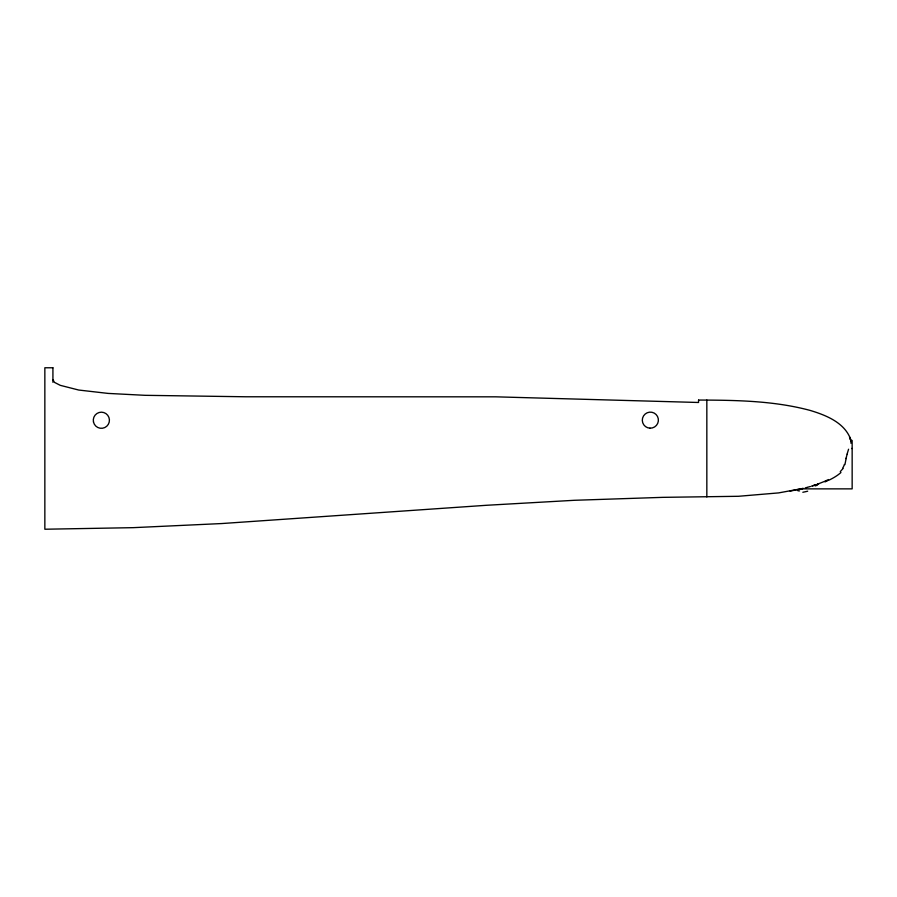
<?xml version="1.0" encoding="UTF-8"?>
<svg xmlns="http://www.w3.org/2000/svg" width="897" height="897" viewBox="0 0 897 897"><rect width="100%" height="100%" fill="white"/><g stroke="black" fill="none" stroke-linecap="round" stroke-linejoin="round"><path stroke-width="1.35" d="M844.918 464.646L846.476 456.719A24.331 8.835 -85.8 0 1 847.183 454.162M847.104 454.039L848.573 449.229M850.894 443.23L851.264 442.154A10.551 3.151 -28.1 0 0 851.298 441.885L851.062 440.494M843.068 468.492L840.276 471.62M828.469 479.547L825.375 481.027M824.881 481.252L817.604 484.156M816.831 484.414L818.86 483.696M815.822 484.772L811.437 486.174M815.283 484.952L812.536 485.838M810.339 486.499L807.704 487.239M807.199 487.374L805.259 487.89M803.331 488.36L778.618 492.902L738.455 496.288L662.681 497.353L574.428 500.291L486.219 505.303L221.626 523.556L133.283 527.66L44.85 529.23L44.85 367.77L52.923 367.781M802.725 488.517L790.078 491.13M801.279 488.865L852.15 488.865L852.15 440.427M851.578 448.5L852.15 448.5M698.55 400.051C735.865 400.197 773.786 400.679 810.069 410.4C826.249 415.266 845.378 422.846 851.051 440.427M850.547 439.765L849.537 437.063L851.287 442.019M52.923 379.644L54.47 382.369L60.256 385.329L78.701 390.038L108.122 393.413L145.056 395.319L245.767 396.777L495.839 396.833L698.55 402.484L698.55 400.163M706.836 400.062L706.836 496.938M52.923 367.848L52.923 382.301M845.994 458.625A24.724 0.964 -64.2 0 1 846.432 457.75M844.335 464.478A11.56 10.159 -74.5 0 1 842.642 468.156M840.938 472.506A36.721 33.144 -68.8 0 1 837.17 475.477A56.578 49.077 -63.9 0 1 828.693 480.265M827.752 480.635A80.607 64.808 -55.2 0 1 825.016 481.891M817.459 485.131A87.121 49.1 -37.8 0 1 815.104 485.927M807.692 491.186A55.524 16.426 -26.7 0 1 802.826 492.262M799.575 490.883A22.391 3.128 -20.8 0 1 797.646 490.491M93.467 421.938A8.073 8.073 45.9 0 0 106.777 426.232A8.073 8.073 45.9 0 0 103.828 412.564A8.073 8.073 45.9 0 0 93.467 421.938M649.989 428.172A8.051 8.017 -29.1 0 0 657.49 416.432A8.051 8.017 -29.1 0 0 643.564 415.86A8.051 8.017 -29.1 0 0 649.989 428.172"/></g></svg>
